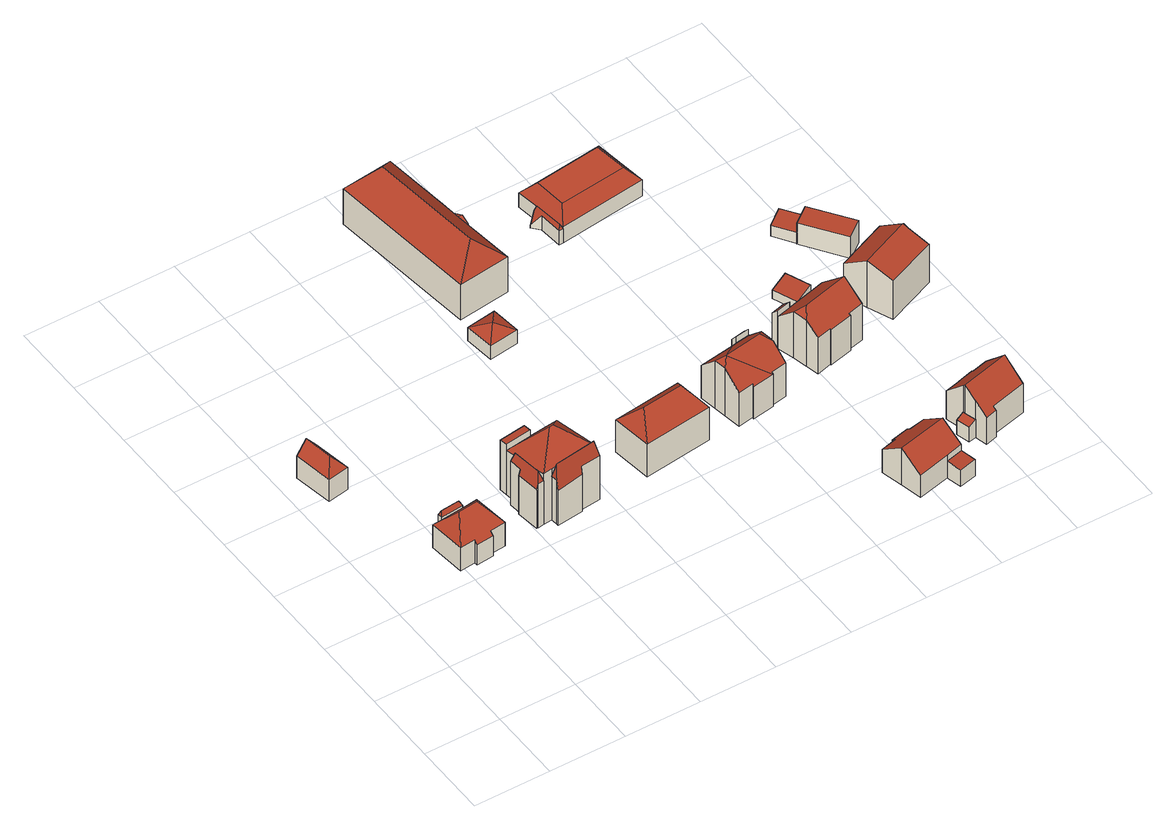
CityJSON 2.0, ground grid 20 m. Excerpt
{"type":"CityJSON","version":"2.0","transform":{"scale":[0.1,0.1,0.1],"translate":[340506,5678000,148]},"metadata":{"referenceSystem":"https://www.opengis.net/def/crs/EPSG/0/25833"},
"CityObjects":{
"building1":{"type":"Building","attributes":{"Dachtyp_tdc":"tdcFreeFormRoof","Gemeindeschluessel":14729160,"Dachneigung":51.25,"QualitaetDacherkennung":4,"Geometrietyp2DReferenz":"3000","function":"31001_2000","roofType":"5000","measuredHeight":10.26},"geometry":[{"type":"MultiSurface","lod":"2","boundaries":[[[0,1,2,3]],[[1,4,5,2]],[[4,6,7,5]],[[6,0,3,7]],[[8,9,6,4]],[[8,4,1]],[[9,8,1,0]],[[9,0,6]],[[3,2,5,7]]],"semantics":{"surfaces":[{"type":"WallSurface"},{"type":"RoofSurface"},{"type":"GroundSurface"}],"values":[0,0,0,0,1,0,1,1,2]}}]},
"building2":{"type":"Building","attributes":{"Gemeindeschluessel":14729160,"Geometrietyp2DReferenz":"3000","function":"31001_9998","roofType":"9999"},"children":["building2-1","building2-2"]},
"building2-1":{"type":"BuildingPart","attributes":{"Dachtyp_tdc":"tdcHipRoof","Dachneigung":47.71,"QualitaetDacherkennung":65,"Geometrietyp2DReferenz":"3000","roofType":"3200","measuredHeight":12.38},"parents":["building2"],"geometry":[{"type":"MultiSurface","lod":"2","boundaries":[[[10,11,12,13]],[[11,14,15,12]],[[14,16,17,15]],[[16,18,19,17]],[[18,20,21,19]],[[20,22,23,21]],[[22,24,25,23]],[[24,26,27,25]],[[28,10,13,29]],[[24,22,30]],[[11,10,31]],[[22,20,18,16,14,11,31,30]],[[10,28,26,24,30,31]],[[13,12,15,17,19,21,23,25,27,29]],[[29,27,26,28]]],"semantics":{"surfaces":[{"type":"WallSurface"},{"type":"RoofSurface"},{"type":"GroundSurface"},{"type":"ClosureSurface"}],"values":[0,0,0,0,0,0,0,0,0,1,1,1,1,2,3]}}]},
"building2-2":{"type":"BuildingPart","attributes":{"Dachtyp_tdc":"tdcFreeFormRoof","Dachneigung":64.46,"QualitaetDacherkennung":19,"Geometrietyp2DReferenz":"3000","roofType":"5000","measuredHeight":9.02},"parents":["building2"],"geometry":[{"type":"MultiSurface","lod":"2","boundaries":[[[32,33,34,27,26]],[[33,35,36,34]],[[35,37,38,36]],[[37,39,28,29,38]],[[40,33,32]],[[41,40,32,39]],[[41,39,37]],[[40,41,37,35,33]],[[29,27,34,36,38]],[[26,28,39,32]],[[26,27,29,28]]],"semantics":{"surfaces":[{"type":"WallSurface"},{"type":"RoofSurface"},{"type":"GroundSurface"},{"type":"ClosureSurface"}],"values":[0,0,0,0,1,1,1,1,2,0,3]}}]},
"building3":{"type":"Building","attributes":{"Gemeindeschluessel":14729160,"Geometrietyp2DReferenz":"3000","function":"31001_9998","roofType":"9999"},"children":["building3-1","building3-2","building3-3","building3-4"]},
"building3-1":{"type":"BuildingPart","attributes":{"Dachtyp_tdc":"tdcFreeFormRoof","Dachneigung":74.16,"QualitaetDacherkennung":32,"Geometrietyp2DReferenz":"3000","roofType":"5000","measuredHeight":16.13},"parents":["building3"],"geometry":[{"type":"MultiSurface","lod":"2","boundaries":[[[42,43,44,45]],[[43,46,47,44]],[[46,48,49,47]],[[48,50,51,49]],[[52,53,54,55]],[[53,42,45,54]],[[50,48,56]],[[48,46,43,42,53,57,56]],[[53,52,57]],[[52,50,56,57]],[[45,44,47,49,51,55,54]],[[55,51,50,52]]],"semantics":{"surfaces":[{"type":"WallSurface"},{"type":"RoofSurface"},{"type":"GroundSurface"},{"type":"ClosureSurface"}],"values":[0,0,0,0,0,0,1,1,1,1,2,3]}}]},
"building3-2":{"type":"BuildingPart","attributes":{"Dachtyp_tdc":"tdcPolyFlatRoof","Dachneigung":3.86,"QualitaetDacherkennung":40,"Geometrietyp2DReferenz":"3000","roofType":"2100","measuredHeight":15.28},"parents":["building3"],"geometry":[{"type":"MultiSurface","lod":"2","boundaries":[[[58,59,60,61,62]],[[63,64,65,66,67]],[[64,58,62,65]],[[64,63,59,58]],[[62,61,66,65]],[[63,67,60,59]],[[67,66,61,60]]],"semantics":{"surfaces":[{"type":"WallSurface"},{"type":"RoofSurface"},{"type":"GroundSurface"},{"type":"ClosureSurface"}],"values":[0,0,0,1,2,0,3]}}]},
"building3-3":{"type":"BuildingPart","attributes":{"Dachtyp_tdc":"tdcHipRoof","Dachneigung":48.77,"QualitaetDacherkennung":28,"Geometrietyp2DReferenz":"3000","roofType":"3200","measuredHeight":20.77},"parents":["building3"],"geometry":[{"type":"MultiSurface","lod":"2","boundaries":[[[68,69,70,71,72]],[[73,74,52,55,75,76]],[[77,67,66,51,50]],[[60,78,79,61]],[[78,68,72,79]],[[67,77,74,80]],[[69,68,81]],[[74,73,69,81,80]],[[68,78,60,67,80,81]],[[72,71,75,55,51,66,61,79]],[[76,70,69,73]],[[76,75,71,70]],[[77,50,52,74]],[[50,51,55,52]],[[60,61,66,67]]],"semantics":{"surfaces":[{"type":"WallSurface"},{"type":"RoofSurface"},{"type":"GroundSurface"},{"type":"ClosureSurface"}],"values":[0,0,0,0,0,1,1,1,1,2,0,3,0,3,3]}}]},
"building3-4":{"type":"BuildingPart","attributes":{"Dachtyp_tdc":"tdcFreeFormRoof","Dachneigung":78.06,"QualitaetDacherkennung":19,"Geometrietyp2DReferenz":"3000","roofType":"5000","measuredHeight":17.78},"parents":["building3"],"geometry":[{"type":"MultiSurface","lod":"2","boundaries":[[[82,83,84,85]],[[83,86,87,84]],[[86,88,89,87]],[[88,76,75,89]],[[70,90,91,71]],[[90,82,85,91]],[[76,88,92]],[[88,86,83,82,90,93,92]],[[90,70,93]],[[70,76,92,93]],[[85,84,87,89,75,71,91]],[[71,75,76,70]]],"semantics":{"surfaces":[{"type":"WallSurface"},{"type":"RoofSurface"},{"type":"GroundSurface"},{"type":"ClosureSurface"}],"values":[0,0,0,0,0,0,1,1,1,1,2,3]}}]},
"building4":{"type":"Building","attributes":{"Dachtyp_tdc":"tdcHipRoof","Gemeindeschluessel":14729160,"Dachneigung":44.89,"QualitaetDacherkennung":74,"Geometrietyp2DReferenz":"3000","function":"31001_9998","roofType":"3200","measuredHeight":15.27},"geometry":[{"type":"MultiSurface","lod":"2","boundaries":[[[94,95,96,97]],[[95,98,99,96]],[[98,100,101,99]],[[100,94,97,101]],[[98,95,102]],[[94,100,103]],[[95,94,103,102]],[[100,98,102,103]],[[97,96,99,101]]],"semantics":{"surfaces":[{"type":"WallSurface"},{"type":"RoofSurface"},{"type":"GroundSurface"}],"values":[0,0,0,0,1,1,1,1,2]}}]},
"building5":{"type":"Building","attributes":{"Dachtyp_tdc":"tdcTentRoof","Gemeindeschluessel":14729160,"Dachneigung":24.85,"QualitaetDacherkennung":86,"Geometrietyp2DReferenz":"3000","function":"31001_9998","roofType":"3500","measuredHeight":5.95},"geometry":[{"type":"MultiSurface","lod":"2","boundaries":[[[104,105,106,107]],[[105,108,109,106]],[[108,110,111,109]],[[110,104,107,111]],[[105,104,112]],[[108,105,112]],[[110,108,112]],[[104,110,112]],[[107,106,109,111]]],"semantics":{"surfaces":[{"type":"WallSurface"},{"type":"RoofSurface"},{"type":"GroundSurface"}],"values":[0,0,0,0,1,1,1,1,2]}}]},
"building6":{"type":"Building","attributes":{"name":"Landratsamt","Gemeindeschluessel":14729160,"Geometrietyp2DReferenz":"3000","function":"31001_3010","roofType":"9999"},"children":["building6-1","building6-2"]},
"building6-1":{"type":"BuildingPart","attributes":{"Dachtyp_tdc":"tdcFreeFormRoof","Dachneigung":44.28,"QualitaetDacherkennung":57,"Geometrietyp2DReferenz":"3000","roofType":"5000","measuredHeight":17.33},"parents":["building6"],"geometry":[{"type":"MultiSurface","lod":"2","boundaries":[[[113,114,115,116,117,118]],[[114,119,120,115]],[[119,121,122,120]],[[121,123,124,122]],[[123,125,126,124]],[[125,127,126]],[[121,119,128,129]],[[119,114,128]],[[114,113,125,123,129,128]],[[123,121,129]],[[116,115,120,122,124,126]],[[118,130,127,125,113]],[[117,116,126,127]],[[117,127,130,118]]],"semantics":{"surfaces":[{"type":"WallSurface"},{"type":"RoofSurface"},{"type":"GroundSurface"},{"type":"ClosureSurface"}],"values":[0,0,0,0,0,0,1,1,1,1,2,0,3,3]}}]},
"building6-2":{"type":"BuildingPart","attributes":{"Dachtyp_tdc":"tdcGableRoof","Dachneigung":26.44,"QualitaetDacherkennung":65,"Geometrietyp2DReferenz":"3000","roofType":"3100","measuredHeight":6.98},"parents":["building6"],"geometry":[{"type":"MultiSurface","lod":"2","boundaries":[[[127,131,132,126]],[[131,133,134,132]],[[133,117,116,134]],[[127,130,135,131]],[[136,135,130,118]],[[133,136,118,117]],[[131,135,136,133]],[[132,134,116,126]],[[126,116,117,127]],[[117,118,130,127]]],"semantics":{"surfaces":[{"type":"WallSurface"},{"type":"RoofSurface"},{"type":"GroundSurface"},{"type":"ClosureSurface"}],"values":[0,0,0,1,1,0,0,2,3,3]}}]},
"building7":{"type":"Building","attributes":{"Gemeindeschluessel":14729160,"Geometrietyp2DReferenz":"3000","function":"31001_9998","roofType":"9999"},"children":["building7-1","building7-2","building7-3"]},
"building7-1":{"type":"BuildingPart","attributes":{"Dachtyp_tdc":"tdcPolyFlatRoof","Dachneigung":11.09,"QualitaetDacherkennung":59,"Geometrietyp2DReferenz":"3000","roofType":"2100","measuredHeight":9.76},"parents":["building7"],"geometry":[{"type":"MultiSurface","lod":"2","boundaries":[[[137,138,139,140]],[[138,141,142,139]],[[141,143,144,142]],[[143,145,146,144]],[[143,141,138,137,147,145]],[[146,148,140,139,142,144]],[[137,140,148,147]],[[147,148,146,145]]],"semantics":{"surfaces":[{"type":"WallSurface"},{"type":"RoofSurface"},{"type":"GroundSurface"},{"type":"ClosureSurface"}],"values":[0,0,0,0,1,2,3,3]}}]},
"building7-2":{"type":"BuildingPart","attributes":{"Dachtyp_tdc":"tdcHippedGableRoof","Dachneigung":45.29,"QualitaetDacherkennung":58,"Geometrietyp2DReferenz":"3000","roofType":"3300","measuredHeight":16.25},"parents":["building7"],"geometry":[{"type":"MultiSurface","lod":"2","boundaries":[[[149,150,151,146,145]],[[150,152,153,151]],[[152,154,155,153]],[[154,156,157,155]],[[156,158,159,157]],[[158,160,161,159]],[[160,162,163,161]],[[162,164,165,163]],[[164,166,167,165]],[[166,168,169,167]],[[168,170,171,169]],[[170,172,173,171]],[[172,174,175,173]],[[168,166,176]],[[152,150,149,177,178]],[[158,156,154,152,178,176]],[[166,164,162,160,158,176]],[[177,179,174,172,176,178]],[[172,170,168,176]],[[175,140,148,146,151,153,155,157,159,161,163,165,167,169,171,173]],[[140,175,174,179,137]],[[147,137,179,177]],[[148,140,137,147]],[[145,147,177,149]],[[146,148,147,145]]],"semantics":{"surfaces":[{"type":"WallSurface"},{"type":"RoofSurface"},{"type":"GroundSurface"},{"type":"ClosureSurface"}],"values":[0,0,0,0,0,0,0,0,0,0,0,0,0,1,1,1,1,1,1,2,3,0,3,0,3]}}]},
"building7-3":{"type":"BuildingPart","attributes":{"Dachtyp_tdc":"tdcPolyFlatRoof","Dachneigung":48.13,"QualitaetDacherkennung":39,"Geometrietyp2DReferenz":"3000","roofType":"2100","measuredHeight":11.89},"parents":["building7"],"geometry":[{"type":"MultiSurface","lod":"2","boundaries":[[[180,181,182,183]],[[181,184,140,182]],[[185,180,183,175,174]],[[185,184,181,180]],[[183,182,140,175]],[[174,179,140,184,185]],[[174,175,140,179]]],"semantics":{"surfaces":[{"type":"WallSurface"},{"type":"RoofSurface"},{"type":"GroundSurface"},{"type":"ClosureSurface"}],"values":[0,0,0,1,2,0,3]}}]},
"building8":{"type":"Building","attributes":{"Gemeindeschluessel":14729160,"Geometrietyp2DReferenz":"3000","function":"31001_9998","roofType":"9999"},"children":["building8-1","building8-2"]},
"building8-1":{"type":"BuildingPart","attributes":{"Dachtyp_tdc":"tdcGableRoof","Dachneigung":36.32,"QualitaetDacherkennung":54,"Geometrietyp2DReferenz":"3000","roofType":"3100","measuredHeight":11.43},"parents":["building8"],"geometry":[{"type":"MultiSurface","lod":"2","boundaries":[[[186,187,188,189]],[[187,190,191,188]],[[190,192,193,191]],[[192,194,195,193]],[[194,196,197,198,195]],[[199,200,201,202,203]],[[200,204,205,201]],[[204,206,207,205]],[[206,208,209,207]],[[208,186,189,209]],[[204,200,199,196,194]],[[194,192,190,187,186,208,206,204]],[[189,188,191,193,195,198,202,201,205,207,209]],[[199,203,197,196]],[[203,202,198,197]]],"semantics":{"surfaces":[{"type":"WallSurface"},{"type":"RoofSurface"},{"type":"GroundSurface"},{"type":"ClosureSurface"}],"values":[0,0,0,0,0,0,0,0,0,0,1,1,2,0,3]}}]},
"building8-2":{"type":"BuildingPart","attributes":{"Dachtyp_tdc":"tdcPolyFlatRoof","Dachneigung":2.86,"QualitaetDacherkennung":61,"Geometrietyp2DReferenz":"3000","roofType":"2100","measuredHeight":5.2},"parents":["building8"],"geometry":[{"type":"MultiSurface","lod":"2","boundaries":[[[197,210,211,198]],[[210,212,213,211]],[[212,203,202,213]],[[203,212,210,197]],[[198,211,213,202]],[[198,202,203,197]]],"semantics":{"surfaces":[{"type":"WallSurface"},{"type":"RoofSurface"},{"type":"GroundSurface"},{"type":"ClosureSurface"}],"values":[0,0,0,1,2,3]}}]},
"building9":{"type":"Building","attributes":{"Gemeindeschluessel":14729160,"Geometrietyp2DReferenz":"3000","function":"31001_9998","roofType":"9999"},"children":["building9-1","building9-2"]},
"building9-1":{"type":"BuildingPart","attributes":{"Dachtyp_tdc":"tdcPolyFlatRoof","Dachneigung":45.47,"QualitaetDacherkennung":51,"Geometrietyp2DReferenz":"3000","roofType":"2100","measuredHeight":11.47},"parents":["building9"],"geometry":[{"type":"MultiSurface","lod":"2","boundaries":[[[214,215,216,217,218]],[[219,220,221,222,223]],[[220,214,218,221]],[[220,219,215,214]],[[218,217,222,221]],[[223,216,215,219]],[[223,222,217,216]]],"semantics":{"surfaces":[{"type":"WallSurface"},{"type":"RoofSurface"},{"type":"GroundSurface"},{"type":"ClosureSurface"}],"values":[0,0,0,1,2,0,3]}}]},
"building9-2":{"type":"BuildingPart","attributes":{"Dachtyp_tdc":"tdcGableAndHippedGRoof","Dachneigung":43.01,"QualitaetDacherkennung":66,"Geometrietyp2DReferenz":"3000","roofType":"9999","measuredHeight":16.05},"parents":["building9"],"geometry":[{"type":"MultiSurface","lod":"2","boundaries":[[[224,225,226,227]],[[225,228,229,226]],[[228,230,231,229]],[[230,232,233,231]],[[232,234,235,233]],[[234,236,237,235]],[[236,238,239,237]],[[238,240,241,239]],[[240,242,243,241]],[[242,223,222,243]],[[216,224,227,217]],[[242,240,244]],[[240,238,236,234,232,230,228,225,244]],[[225,224,216,223,242,244]],[[227,226,229,231,233,235,237,239,241,243,222,217]],[[217,222,223,216]]],"semantics":{"surfaces":[{"type":"WallSurface"},{"type":"RoofSurface"},{"type":"GroundSurface"},{"type":"ClosureSurface"}],"values":[0,0,0,0,0,0,0,0,0,0,0,1,1,1,2,3]}}]},
"building10":{"type":"Building","attributes":{"name":"Landratsamt","Gemeindeschluessel":14729160,"Geometrietyp2DReferenz":"3000","function":"31001_3010","roofType":"9999"},"children":["building10-1","building10-2"]},
"building10-1":{"type":"BuildingPart","attributes":{"Dachtyp_tdc":"tdcFreeFormRoof","Dachneigung":67.67,"QualitaetDacherkennung":47,"Geometrietyp2DReferenz":"3000","roofType":"5000","measuredHeight":5.63},"parents":["building10"],"geometry":[{"type":"MultiSurface","lod":"2","boundaries":[[[245,246,247,248]],[[246,249,250,247]],[[249,251,252,250]],[[253,254,255,256]],[[254,245,248,255]],[[251,249,257]],[[249,246,245,254,258,257]],[[254,253,258]],[[253,251,257,258]],[[248,247,250,252,256,255]],[[256,252,251,253]]],"semantics":{"surfaces":[{"type":"WallSurface"},{"type":"RoofSurface"},{"type":"GroundSurface"},{"type":"ClosureSurface"}],"values":[0,0,0,0,0,1,1,1,1,2,3]}}]},
"building10-2":{"type":"BuildingPart","attributes":{"Dachtyp_tdc":"tdcCutTentRoof","Dachneigung":0.509,"QualitaetDacherkennung":64,"Geometrietyp2DReferenz":"3000","roofType":"9999","measuredHeight":8.2},"parents":["building10"],"geometry":[{"type":"MultiSurface","lod":"2","boundaries":[[[259,260,261,252,251]],[[260,262,263,261]],[[262,264,265,263]],[[264,266,267,265]],[[266,268,253,256,267]],[[268,266,269,270]],[[260,259,268,270,271]],[[264,262,260,271,272]],[[266,264,272,269]],[[272,271,270,269]],[[256,252,261,263,265,267]],[[259,251,253,268]],[[251,252,256,253]]],"semantics":{"surfaces":[{"type":"WallSurface"},{"type":"RoofSurface"},{"type":"GroundSurface"},{"type":"ClosureSurface"}],"values":[0,0,0,0,0,1,1,1,1,1,2,0,3]}}]},
"building11":{"type":"Building","attributes":{"Gemeindeschluessel":14729160,"Geometrietyp2DReferenz":"3000","function":"31001_9998","roofType":"9999"},"children":["building11-1","building11-2"]},
"building11-1":{"type":"BuildingPart","attributes":{"Dachtyp_tdc":"tdcPolyFlatRoof","Dachneigung":27.34,"QualitaetDacherkennung":51,"Geometrietyp2DReferenz":"3000","roofType":"2100","measuredHeight":5.45},"parents":["building11"],"geometry":[{"type":"MultiSurface","lod":"2","boundaries":[[[273,274,275,276]],[[277,278,279,280]],[[278,273,276,279]],[[278,277,281,274,273]],[[276,275,282,280,279]],[[277,280,282,281]],[[281,282,275,274]]],"semantics":{"surfaces":[{"type":"WallSurface"},{"type":"RoofSurface"},{"type":"GroundSurface"},{"type":"ClosureSurface"}],"values":[0,0,0,1,2,3,3]}}]},
"building11-2":{"type":"BuildingPart","attributes":{"Dachtyp_tdc":"tdcGableRoof","Dachneigung":44.42,"QualitaetDacherkennung":61,"Geometrietyp2DReferenz":"3000","roofType":"3100","measuredHeight":14.2},"parents":["building11"],"geometry":[{"type":"MultiSurface","lod":"2","boundaries":[[[283,284,285,286]],[[284,287,288,285]],[[287,289,290,288]],[[289,291,292,290]],[[291,293,294,292]],[[293,295,296,294]],[[295,297,298,296]],[[297,299,300,298]],[[299,301,302,300]],[[301,303,277,280,302]],[[304,305,306,275,274]],[[305,283,286,306]],[[307,303,301,299,297,295,293]],[[293,291,289,287,284,283,305,304,307]],[[286,285,288,290,292,294,296,298,300,302,280,282,275,306]],[[281,277,303,307]],[[282,280,277,281]],[[304,274,281,307]],[[274,275,282,281]]],"semantics":{"surfaces":[{"type":"WallSurface"},{"type":"RoofSurface"},{"type":"GroundSurface"},{"type":"ClosureSurface"}],"values":[0,0,0,0,0,0,0,0,0,0,0,0,1,1,2,0,3,0,3]}}]},
"building12":{"type":"Building","attributes":{"Dachtyp_tdc":"tdcPolyFlatRoof","Gemeindeschluessel":14729160,"Dachneigung":11.06,"QualitaetDacherkennung":56,"Geometrietyp2DReferenz":"3000","function":"31001_9998","roofType":"2100","measuredHeight":3.56},"geometry":[{"type":"MultiSurface","lod":"2","boundaries":[[[308,309,310,311]],[[309,312,313,310]],[[312,314,315,313]],[[314,308,311,315]],[[314,312,309,308]],[[311,310,313,315]]],"semantics":{"surfaces":[{"type":"WallSurface"},{"type":"RoofSurface"},{"type":"GroundSurface"}],"values":[0,0,0,0,1,2]}}]},
"building13":{"type":"Building","attributes":{"Gemeindeschluessel":14729160,"Geometrietyp2DReferenz":"3000","function":"31001_9998","roofType":"9999"},"children":["building13-1","building13-2"]},
"building13-1":{"type":"BuildingPart","attributes":{"Dachtyp_tdc":"tdcGableRoof","Dachneigung":33.95,"QualitaetDacherkennung":57,"Geometrietyp2DReferenz":"3000","roofType":"3100","measuredHeight":11.8},"parents":["building13"],"geometry":[{"type":"MultiSurface","lod":"2","boundaries":[[[316,317,318,319]],[[317,320,321,318]],[[320,322,323,321]],[[320,317,324]],[[317,316,325,324]],[[322,320,324,325,326]],[[319,318,321,323,327]],[[319,327,328,316]],[[327,323,322,328]],[[316,328,326,325]],[[326,328,322]]],"semantics":{"surfaces":[{"type":"WallSurface"},{"type":"RoofSurface"},{"type":"GroundSurface"},{"type":"ClosureSurface"}],"values":[0,0,0,0,1,1,2,3,3,3,3]}}]},
"building13-2":{"type":"BuildingPart","attributes":{"Dachtyp_tdc":"tdcGableRoof","Dachneigung":33.06,"QualitaetDacherkennung":43,"Geometrietyp2DReferenz":"3000","roofType":"3100","measuredHeight":14.21},"parents":["building13"],"geometry":[{"type":"MultiSurface","lod":"2","boundaries":[[[329,316,319]],[[330,323,322]],[[330,331,332,323]],[[331,333,334,332]],[[333,335,336,334]],[[335,337,338,336]],[[337,339,340,338]],[[339,329,319,340]],[[335,333,331,330,341]],[[341,329,339,337,335]],[[319,327,323,332,334,336,338,340]],[[326,325,316,329,341]],[[327,319,316,328]],[[328,316,325,326]],[[330,322,326,341]],[[327,328,322,323]],[[322,328,326]]],"semantics":{"surfaces":[{"type":"WallSurface"},{"type":"RoofSurface"},{"type":"GroundSurface"},{"type":"ClosureSurface"}],"values":[0,0,0,0,0,0,0,0,1,1,2,0,3,3,0,3,3]}}]},
"building14":{"type":"Building","attributes":{"Dachtyp_tdc":"tdcPolyFlatRoof","Gemeindeschluessel":14729160,"Dachneigung":6.32,"QualitaetDacherkennung":71,"Geometrietyp2DReferenz":"3000","function":"31001_9998","roofType":"2100","measuredHeight":3.91},"geometry":[{"type":"MultiSurface","lod":"2","boundaries":[[[342,343,344,345]],[[343,346,347,344]],[[346,348,349,347]],[[348,342,345,349]],[[348,346,343,342]],[[345,344,347,349]]],"semantics":{"surfaces":[{"type":"WallSurface"},{"type":"RoofSurface"},{"type":"GroundSurface"}],"values":[0,0,0,0,1,2]}}]},
"building15":{"type":"Building","attributes":{"Dachtyp_tdc":"tdcPolyFlatRoof","Gemeindeschluessel":14729160,"Dachneigung":6.54,"QualitaetDacherkennung":72,"Geometrietyp2DReferenz":"3000","function":"31001_9998","roofType":"2100","measuredHeight":7.04},"geometry":[{"type":"MultiSurface","lod":"2","boundaries":[[[350,351,352,353]],[[351,354,355,352]],[[354,356,357,355]],[[356,350,353,357]],[[356,354,351,350]],[[353,352,355,357]]],"semantics":{"surfaces":[{"type":"WallSurface"},{"type":"RoofSurface"},{"type":"GroundSurface"}],"values":[0,0,0,0,1,2]}}]}
},
"vertices":[
[25,717,150],[7,820,150],[7,820,83],[25,717,83],[63,830,150],[63,830,83],[80,727,150],[80,727,83],[35,825,185],[48,750,185],
[261,483,152],[271,386,153],[271,386,82],[261,483,82],[230,382,153],[230,382,82],[231,373,143],[231,373,82],[186,369,143],[186,369,82],[185,377,153],[185,377,82],[145,373,153],[145,373,82],[135,470,151],[135,470,82],[160,472,151],[160,472,82],[220,479,151],[220,479,82],[175,425,206],[227,430,206],
[160,472,159],[159,485,159],[159,485,82],[190,488,159],[190,488,82],[218,491,159],[218,491,82],[220,479,159],[165,479,172],[213,484,172],
[368,406,185],[361,467,185],[361,467,67],[368,406,67],[365,467,201],[365,467,67],[362,501,201],[362,501,67],[376,502,201],[376,502,67],[388,408,201],[372,406,201],[372,406,67],[388,408,67],[370,494,227],[379,415,229],
[440,563,219],[442,543,220],[442,543,202],[442,543,67],[440,563,67],[372,534,220],[370,554,219],[370,554,67],[372,534,67],[372,534,202],
[519,552,202],[534,425,222],[534,425,200],[534,425,67],[519,552,67],[411,411,223],[388,408,223],[411,411,67],[411,411,200],[376,502,207],[481,548,202],[481,548,67],[452,479,275],[462,480,275],
[483,401,200],[483,396,180],[483,396,67],[483,401,67],[414,388,173],[414,388,67],[413,394,200],[413,394,67],[536,406,200],[536,406,67],[420,403,240],[525,414,245],
[849,441,154],[670,419,154],[670,419,54],[849,441,54],[656,524,153],[656,524,54],[836,546,153],[836,546,54],[698,475,207],[806,488,207],
[593,1020,73],[671,1030,73],[671,1030,32],[593,1020,32],[680,952,73],[680,952,32],[603,942,73],[603,942,32],[637,986,91],
[748,1300,111],[769,1124,111],[769,1124,4],[748,1300,4],[748,1300,62],[748,1300,63],[633,1108,111],[633,1108,4],[586,1506,111],[586,1506,4],[722,1522,111],[722,1522,4],[743,1344,111],[743,1344,4],[743,1344,62],[695,1163,177],[660,1460,177],[745,1321,74],
[778,1347,62],[778,1347,4],[783,1302,62],[783,1302,4],[781,1324,74],[783,1302,63],
[1052,589,145],[1056,565,145],[1056,565,48],[1052,589,48],[1076,568,141],[1076,568,48],[1084,519,141],[1084,519,48],[1064,515,145],[1064,515,48],[1059,548,145],[1059,548,48],
[1064,515,190],[1063,515,190],[1063,515,48],[1064,508,190],[1064,508,48],[1071,468,151],[1071,468,48],[1030,461,151],[1030,461,48],[1030,457,146],[1030,457,48],[973,448,146],[973,448,48],[973,453,151],[973,453,48],[932,446,151],[932,446,48],[925,490,194],[925,490,48],[920,523,194],[920,523,48],[913,568,148],[913,568,48],[1009,582,148],[1009,582,48],[1016,584,148],[1016,584,48],[940,510,210],[1059,548,190],[1040,525,210],[1052,589,148],
[1014,598,150],[1050,604,150],[1050,604,48],[1014,598,48],[1052,589,167],[1016,584,167],
[1147,157,124],[1194,168,123],[1194,168,59],[1147,157,59],[1196,159,131],[1196,159,59],[1237,168,130],[1237,168,59],[1250,111,173],[1250,111,59],[1263,56,128],[1263,56,111],[1263,56,59],[1218,45,128],[1135,25,127],[1135,25,59],[1218,45,59],[1218,45,111],[1122,82,173],[1122,82,59],[1108,139,130],[1108,139,59],[1149,149,130],[1149,149,59],
[1273,16,109],[1273,16,59],[1228,5,109],[1228,5,59],
[1179,639,137],[1183,622,155],[1183,622,138],[1183,622,40],[1179,639,40],[1146,613,155],[1142,630,137],[1142,630,40],[1146,613,40],[1146,613,138],
[1287,648,139],[1303,583,201],[1303,583,40],[1287,648,40],[1316,532,151],[1316,532,40],[1275,522,151],[1275,522,40],[1276,518,147],[1276,518,40],[1215,503,147],[1215,503,40],[1214,505,150],[1214,505,40],[1175,496,150],[1175,496,40],[1167,529,182],[1167,529,40],[1158,567,182],[1158,567,40],[1181,552,201],
[931,1233,63],[914,1252,29],[914,1252,20],[931,1233,20],[928,1258,63],[928,1258,20],[938,1263,63],[938,1263,20],[949,1173,63],[938,1172,63],[938,1172,20],[949,1173,20],[933,1255,76],[943,1178,76],
[938,1263,65],[930,1322,63],[930,1322,20],[966,1327,62],[966,1327,20],[1160,1350,62],[1160,1350,20],[1177,1200,69],[1177,1200,20],[949,1173,69],[1146,1228,102],[969,1207,102],[961,1293,101],[1134,1314,101],
[1318,157,94],[1338,162,104],[1338,162,50],[1318,157,50],[1347,126,104],[1327,121,94],[1327,121,50],[1347,126,50],[1339,155,104],[1339,155,50],
[1370,221,136],[1369,225,132],[1369,225,50],[1370,221,50],[1410,235,132],[1410,235,50],[1411,229,138],[1411,229,50],[1451,239,138],[1451,239,50],[1465,186,192],[1465,186,50],[1478,133,139],[1478,133,50],[1384,110,138],[1384,110,50],[1386,102,130],[1386,102,50],[1355,94,130],[1355,94,50],[1347,126,162],[1338,162,185],[1325,210,137],[1325,210,50],[1339,155,192],
[1225,754,64],[1273,774,74],[1273,774,38],[1225,754,38],[1299,711,74],[1299,711,38],[1251,691,64],[1251,691,38],
[1503,707,137],[1523,715,137],[1523,715,36],[1503,707,36],[1543,667,135],[1543,667,36],[1522,658,135],[1522,658,36],[1533,692,154],[1512,684,154],[1517,671,144],[1517,671,36],[1517,671,136],
[1503,707,153],[1522,658,173],[1543,606,153],[1543,606,36],[1412,552,153],[1412,552,36],[1385,616,178],[1385,616,36],[1361,674,137],[1361,674,36],[1494,729,137],[1494,729,36],[1517,671,178],
[1411,902,75],[1369,872,69],[1369,872,36],[1411,902,36],[1333,923,69],[1333,923,36],[1375,953,75],[1375,953,36],
[1369,872,98],[1411,902,103],[1411,902,33],[1369,872,33],[1485,799,103],[1485,799,33],[1443,769,98],[1443,769,33]
]}
